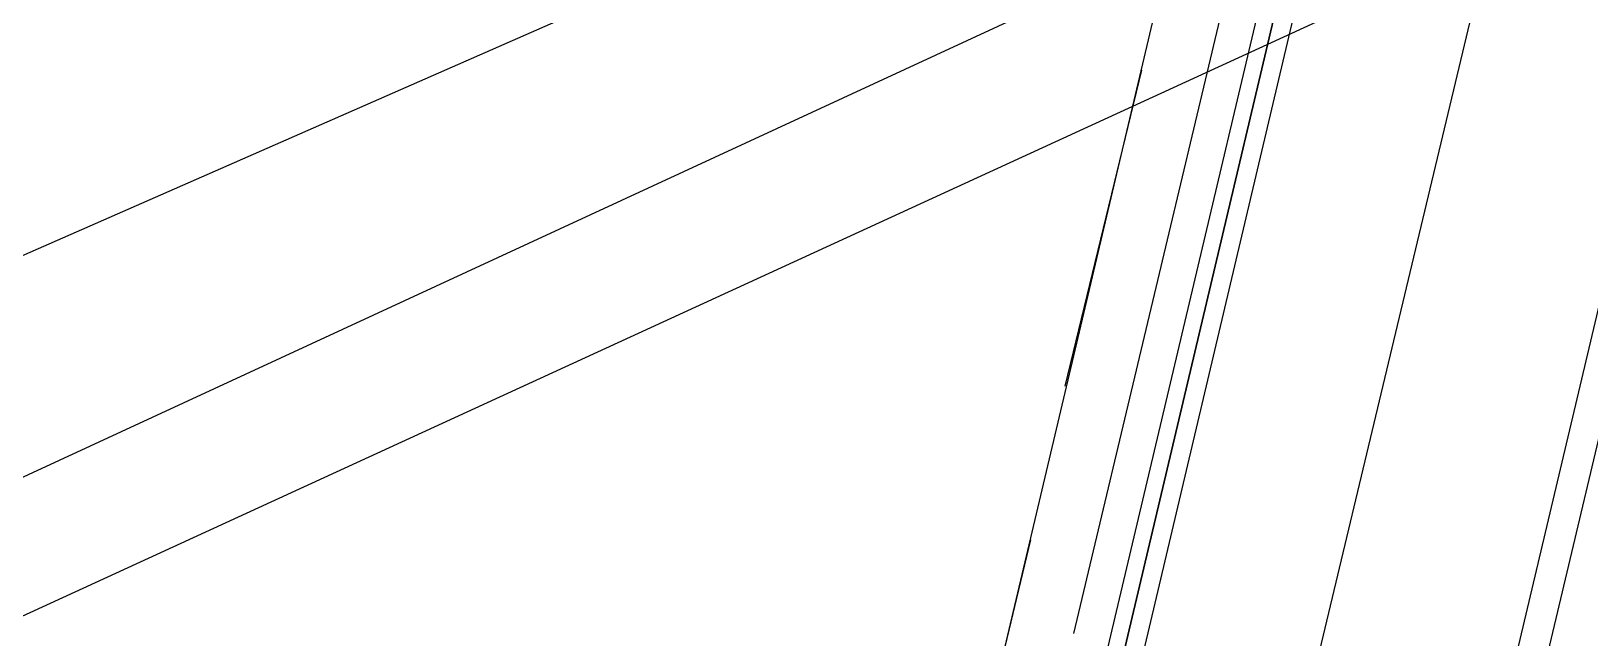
# Model space of a CAD drawing. Header units: feet. Extents: x -84 to 198, y -22 to 181.
# Drawn here: x 85.133 to 87.566, y 15.971 to 16.919 of the extents above; entities that cross this region are included whole.
import ezdxf

# ---------------------------------------------------------------- set-up
doc = ezdxf.new("R2010")
doc.units = ezdxf.units.FT
doc.layers.add('A-LINEA', color=7, linetype='CONTINUOUS')

msp = doc.modelspace()

# ---------------------------------------------------------------- linework, layer by layer
at = {"layer": 'A-LINEA'}
for p, q in [((67.6863, 8.1531), (121.5282, 33.0731)), ((67.2638, 7.8013), (121.7722, 32.846)), ((64.6373, 7.5663), (121.8893, 32.7279)), ((87.16, 14.5111), (90.12, 27.0044)), ((86.6267, 15.8444), (88.3467, 23.1378)), ((87.3867, 15.6711), (89.1067, 22.9511)), ((87.1467, 17.6044), (86.76, 15.9778)), ((86.7467, 16.3644), (86.8667, 16.8578)), ((86.5467, 15.5111), (86.6933, 16.1244))]:
    msp.add_line(p, q, dxfattribs=at)
for points in [[(87.0933, 15.7378), (87.52, 17.5244), (87.9067, 19.1911)], [(87.2533, 17.5778), (86.8533, 15.8844), (86.84, 15.8844), (86.8267, 15.8844), (86.8267, 15.8978), (87.2267, 17.5911), (86.8267, 15.8978), (86.8267, 15.8844), (86.8133, 15.8978), (86.8, 15.8978), (87.2, 17.5911)]]:
    msp.add_lwpolyline(points, dxfattribs=at)

doc.saveas('drawing.dxf')
